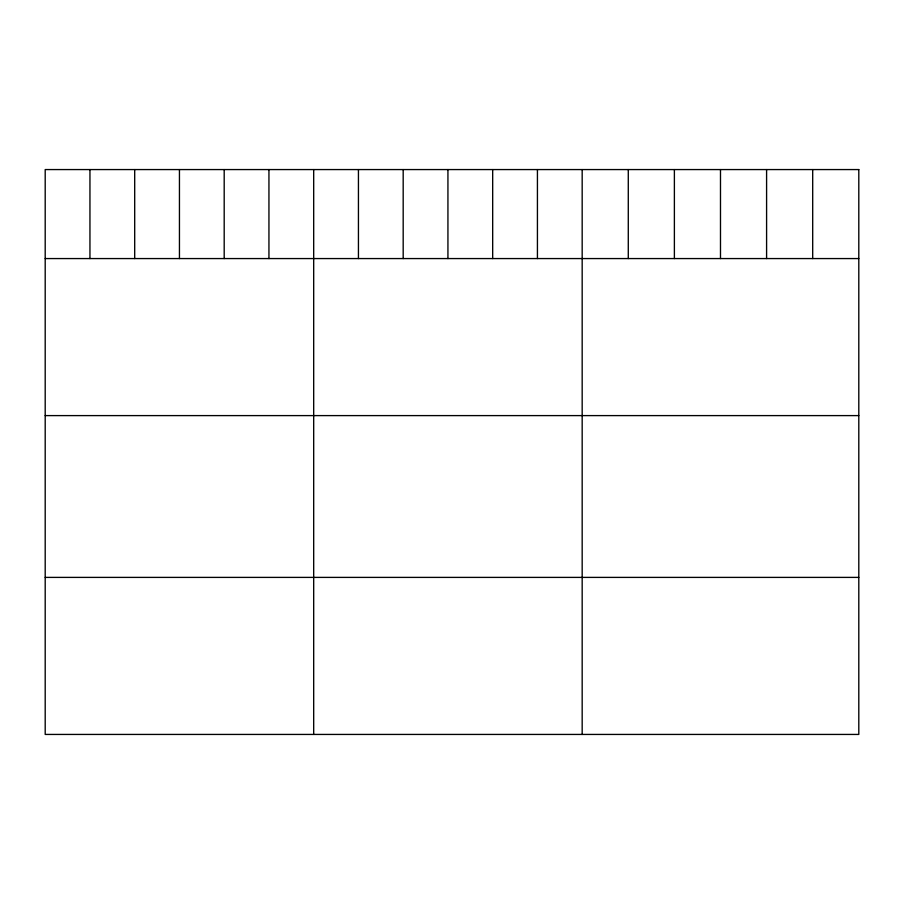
<?xml version="1.0" encoding="UTF-8"?>
<svg xmlns="http://www.w3.org/2000/svg" width="904" height="904" viewBox="0 0 904 904"><rect width="100%" height="100%" fill="white"/><g stroke="black" fill="none" stroke-linecap="round" stroke-linejoin="round"><path stroke-width="1.36" d="M45.2 258.567L858.8 258.567M45.2 415.603L858.8 415.603M45.2 577.396L858.8 577.396M812.696 169.568L812.696 258.567M766.592 169.568L766.592 258.567M720.488 169.568L720.488 258.567M674.384 169.568L674.384 258.567M628.28 169.568L628.28 258.567M582.176 169.568L582.176 734.432M537.428 169.568L537.428 258.567M492.68 169.568L492.68 258.567M447.932 169.568L447.932 258.567M403.184 169.568L403.184 258.567M358.436 169.568L358.436 258.567M313.688 169.568L313.688 734.432M268.94 169.568L268.94 258.567M224.192 169.568L224.192 258.567M179.444 169.568L179.444 258.567M134.696 169.568L134.696 258.567M89.948 169.568L89.948 258.567M858.8 169.568L45.2 169.568L45.2 734.432L858.8 734.432L858.8 169.568"/></g></svg>
